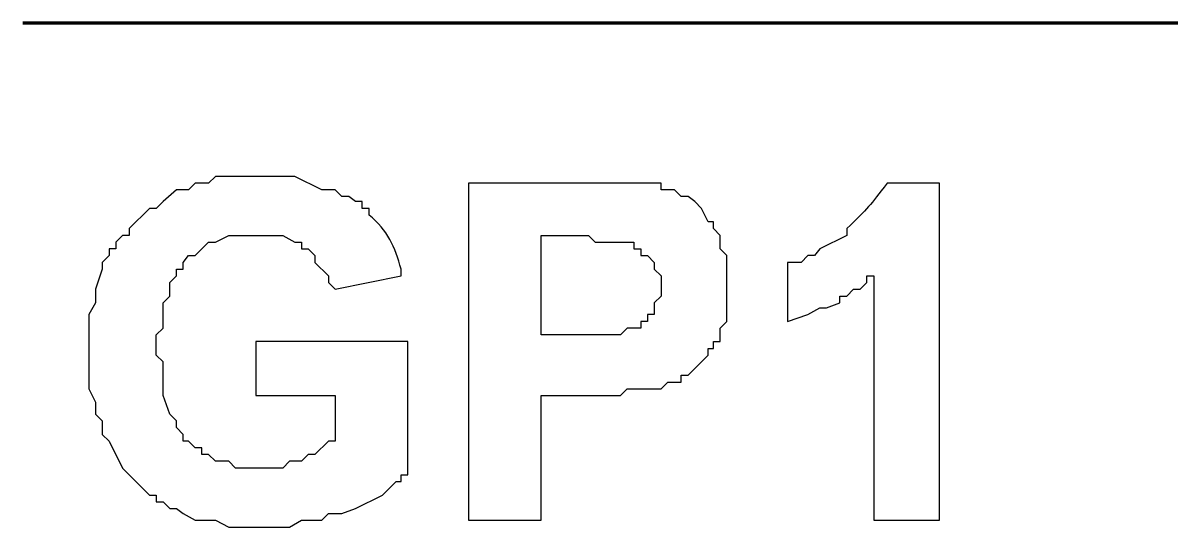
# Model space of a CAD drawing. Header units: millimetres. Extents: x -109 to -14.2, y -107.5 to -24.7.
# Drawn here: x -80.651 to -76.261, y -45.181 to -43.251 of the extents above; entities that cross this region are included whole.
import ezdxf

# ---------------------------------------------------------------- set-up
doc = ezdxf.new("R2010")
doc.units = ezdxf.units.MM
doc.header["$MEASUREMENT"] = 0
doc.layers.add('layer 1', color=7, linetype='Continuous')

msp = doc.modelspace()

# ---------------------------------------------------------------- linework, layer by layer
at = {"layer": 'layer 1', "color": 0, "lineweight": 80}
msp.add_open_spline([(-80.6507, -43.2515), (-80.6507, -43.2515), (-72.0095, -43.2515), (-72.0095, -43.2515)], degree=3, dxfattribs=at)
at = {"layer": 'layer 1', "color": 0}
for points, knots in [([(-79.7601, -44.6777), (-79.7601, -44.6777), (-79.7601, -44.4712), (-79.7601, -44.4712), (-79.7601, -44.4712), (-79.7601, -44.4712), (-79.1793, -44.4712), (-79.1793, -44.4712), (-79.1793, -44.4712), (-79.1793, -44.4712), (-79.1793, -44.981), (-79.1793, -44.981), (-79.1793, -44.981), (-79.1793, -44.981), (-79.2051, -44.981), (-79.2051, -44.981), (-79.2051, -44.981), (-79.2051, -44.981), (-79.2051, -45.0068), (-79.2051, -45.0068), (-79.2051, -45.0068), (-79.2051, -45.0068), (-79.2245, -45.0068), (-79.2245, -45.0068), (-79.2245, -45.0068), (-79.2245, -45.0068), (-79.2761, -45.0584), (-79.2761, -45.0584), (-79.2761, -45.0584), (-79.2761, -45.0584), (-79.3794, -45.1101), (-79.3794, -45.1101), (-79.3794, -45.1101), (-79.3794, -45.1101), (-79.431, -45.1294), (-79.431, -45.1294), (-79.431, -45.1294), (-79.431, -45.1294), (-79.4826, -45.1294), (-79.4826, -45.1294), (-79.4826, -45.1294), (-79.4826, -45.1294), (-79.5084, -45.1552), (-79.5084, -45.1552), (-79.5084, -45.1552), (-79.5084, -45.1552), (-79.5859, -45.1552), (-79.5859, -45.1552), (-79.5859, -45.1552), (-79.5859, -45.1552), (-79.6311, -45.181), (-79.6311, -45.181), (-79.6311, -45.181), (-79.6311, -45.181), (-79.8634, -45.181), (-79.8634, -45.181), (-79.8634, -45.181), (-79.8634, -45.181), (-79.915, -45.1552), (-79.915, -45.1552), (-79.915, -45.1552), (-79.915, -45.1552), (-79.9925, -45.1552), (-79.9925, -45.1552), (-79.9925, -45.1552), (-79.9925, -45.1552), (-80.0376, -45.1294), (-80.0376, -45.1294), (-80.0376, -45.1294), (-80.0376, -45.1294), (-80.0634, -45.1101), (-80.0634, -45.1101), (-80.0634, -45.1101), (-80.0634, -45.1101), (-80.0893, -45.1101), (-80.0893, -45.1101), (-80.0893, -45.1101), (-80.0893, -45.1101), (-80.1151, -45.0842), (-80.1151, -45.0842), (-80.1151, -45.0842), (-80.1151, -45.0842), (-80.1409, -45.0842), (-80.1409, -45.0842), (-80.1409, -45.0842), (-80.1409, -45.0842), (-80.1409, -45.0584), (-80.1409, -45.0584), (-80.1409, -45.0584), (-80.1409, -45.0584), (-80.1667, -45.0584), (-80.1667, -45.0584), (-80.1667, -45.0584), (-80.1667, -45.0584), (-80.27, -44.9552), (-80.27, -44.9552), (-80.27, -44.9552), (-80.27, -44.9552), (-80.3216, -44.8519), (-80.3216, -44.8519), (-80.3216, -44.8519), (-80.3216, -44.8519), (-80.3474, -44.8261), (-80.3474, -44.8261), (-80.3474, -44.8261), (-80.3474, -44.8261), (-80.3474, -44.7745), (-80.3474, -44.7745), (-80.3474, -44.7745), (-80.3474, -44.7745), (-80.3732, -44.7487), (-80.3732, -44.7487), (-80.3732, -44.7487), (-80.3732, -44.7487), (-80.3732, -44.7035), (-80.3732, -44.7035), (-80.3732, -44.7035), (-80.3732, -44.7035), (-80.399, -44.6519), (-80.399, -44.6519), (-80.399, -44.6519), (-80.399, -44.6519), (-80.399, -44.3679), (-80.399, -44.3679), (-80.399, -44.3679), (-80.399, -44.3679), (-80.3732, -44.3227), (-80.3732, -44.3227), (-80.3732, -44.3227), (-80.3732, -44.3227), (-80.3732, -44.2711), (-80.3732, -44.2711), (-80.3732, -44.2711), (-80.3732, -44.2711), (-80.3474, -44.1936), (-80.3474, -44.1936), (-80.3474, -44.1936), (-80.3474, -44.1936), (-80.3474, -44.1679), (-80.3474, -44.1679), (-80.3474, -44.1679), (-80.3474, -44.1679), (-80.3216, -44.142), (-80.3216, -44.142), (-80.3216, -44.142), (-80.3216, -44.142), (-80.3216, -44.1162), (-80.3216, -44.1162), (-80.3216, -44.1162), (-80.3216, -44.1162), (-80.2958, -44.1162), (-80.2958, -44.1162), (-80.2958, -44.1162), (-80.2958, -44.1162), (-80.2958, -44.0904), (-80.2958, -44.0904), (-80.2958, -44.0904), (-80.2958, -44.0904), (-80.27, -44.0646), (-80.27, -44.0646), (-80.27, -44.0646), (-80.27, -44.0646), (-80.2441, -44.0646), (-80.2441, -44.0646), (-80.2441, -44.0646), (-80.2441, -44.0646), (-80.2441, -44.0388), (-80.2441, -44.0388), (-80.2441, -44.0388), (-80.2441, -44.0388), (-80.1667, -43.9613), (-80.1667, -43.9613), (-80.1667, -43.9613), (-80.1667, -43.9613), (-80.1409, -43.9613), (-80.1409, -43.9613), (-80.1409, -43.9613), (-80.1409, -43.9613), (-80.1151, -43.9355), (-80.1151, -43.9355), (-80.1151, -43.9355), (-80.1151, -43.9355), (-80.0634, -43.8903), (-80.0634, -43.8903), (-80.0634, -43.8903), (-80.0634, -43.8903), (-80.0183, -43.8903), (-80.0183, -43.8903), (-80.0183, -43.8903), (-80.0183, -43.8903), (-79.9925, -43.8645), (-79.9925, -43.8645), (-79.9925, -43.8645), (-79.9925, -43.8645), (-79.9408, -43.8645), (-79.9408, -43.8645), (-79.9408, -43.8645), (-79.9408, -43.8645), (-79.915, -43.8387), (-79.915, -43.8387), (-79.915, -43.8387), (-79.915, -43.8387), (-79.6117, -43.8387), (-79.6117, -43.8387), (-79.6117, -43.8387), (-79.6117, -43.8387), (-79.5084, -43.8903), (-79.5084, -43.8903), (-79.5084, -43.8903), (-79.5084, -43.8903), (-79.4568, -43.8903), (-79.4568, -43.8903), (-79.4568, -43.8903), (-79.4568, -43.8903), (-79.431, -43.9162), (-79.431, -43.9162), (-79.431, -43.9162), (-79.431, -43.9162), (-79.4052, -43.9162), (-79.4052, -43.9162), (-79.4052, -43.9162), (-79.4052, -43.9162), (-79.3794, -43.9355), (-79.3794, -43.9355), (-79.3794, -43.9355), (-79.3794, -43.9355), (-79.3536, -43.9355), (-79.3536, -43.9355), (-79.3536, -43.9355), (-79.3536, -43.9355), (-79.3536, -43.9613), (-79.3536, -43.9613), (-79.3536, -43.9613), (-79.3536, -43.9613), (-79.3277, -43.9613), (-79.3277, -43.9613), (-79.3277, -43.9613), (-79.3277, -43.9613), (-79.3277, -43.9871), (-79.3277, -43.9871), (-79.3277, -43.9871), (-79.2564, -44.0444), (-79.2273, -44.109), (-79.2051, -44.1936), (-79.2051, -44.1936), (-79.2051, -44.1936), (-79.2051, -44.2195), (-79.2051, -44.2195), (-79.2051, -44.2195), (-79.2051, -44.2195), (-79.4568, -44.2711), (-79.4568, -44.2711), (-79.4568, -44.2711), (-79.4568, -44.2711), (-79.4826, -44.2453), (-79.4826, -44.2453), (-79.4826, -44.2453), (-79.4826, -44.2453), (-79.4826, -44.2195), (-79.4826, -44.2195), (-79.4826, -44.2195), (-79.4826, -44.2195), (-79.5343, -44.1679), (-79.5343, -44.1679), (-79.5343, -44.1679), (-79.5343, -44.1679), (-79.5343, -44.142), (-79.5343, -44.142), (-79.5343, -44.142), (-79.5343, -44.142), (-79.5601, -44.1162), (-79.5601, -44.1162), (-79.5601, -44.1162), (-79.5601, -44.1162), (-79.5859, -44.1162), (-79.5859, -44.1162), (-79.5859, -44.1162), (-79.5859, -44.1162), (-79.5859, -44.0904), (-79.5859, -44.0904), (-79.5859, -44.0904), (-79.5859, -44.0904), (-79.6117, -44.0904), (-79.6117, -44.0904), (-79.6117, -44.0904), (-79.6117, -44.0904), (-79.6569, -44.0646), (-79.6569, -44.0646), (-79.6569, -44.0646), (-79.7085, -44.0646), (-79.7601, -44.0646), (-79.8118, -44.0646), (-79.8118, -44.0646), (-79.8118, -44.0646), (-79.8634, -44.0646), (-79.8634, -44.0646), (-79.8634, -44.0646), (-79.8634, -44.0646), (-79.915, -44.0904), (-79.915, -44.0904), (-79.915, -44.0904), (-79.915, -44.0904), (-79.9408, -44.0904), (-79.9408, -44.0904), (-79.9408, -44.0904), (-79.9408, -44.0904), (-79.9925, -44.142), (-79.9925, -44.142), (-79.9925, -44.142), (-79.9925, -44.142), (-80.0183, -44.142), (-80.0183, -44.142), (-80.0183, -44.142), (-80.0183, -44.142), (-80.0376, -44.1679), (-80.0376, -44.1679), (-80.0376, -44.1679), (-80.0376, -44.1679), (-80.0376, -44.1936), (-80.0376, -44.1936), (-80.0376, -44.1936), (-80.0376, -44.1936), (-80.0634, -44.1936), (-80.0634, -44.1936), (-80.0634, -44.1936), (-80.0634, -44.1936), (-80.0634, -44.2195), (-80.0634, -44.2195), (-80.0634, -44.2195), (-80.0634, -44.2195), (-80.0893, -44.2453), (-80.0893, -44.2453), (-80.0893, -44.2453), (-80.0893, -44.2453), (-80.0893, -44.2969), (-80.0893, -44.2969), (-80.0893, -44.2969), (-80.0893, -44.2969), (-80.1151, -44.3227), (-80.1151, -44.3227), (-80.1151, -44.3227), (-80.1151, -44.3227), (-80.1151, -44.4195), (-80.1151, -44.4195), (-80.1151, -44.4195), (-80.1151, -44.4195), (-80.1409, -44.4453), (-80.1409, -44.4453), (-80.1409, -44.4453), (-80.1409, -44.4453), (-80.1409, -44.5228), (-80.1409, -44.5228), (-80.1409, -44.5228), (-80.1409, -44.5228), (-80.1151, -44.5486), (-80.1151, -44.5486), (-80.1151, -44.5486), (-80.1151, -44.5486), (-80.1151, -44.6777), (-80.1151, -44.6777), (-80.1151, -44.6777), (-80.1151, -44.6777), (-80.0893, -44.7487), (-80.0893, -44.7487), (-80.0893, -44.7487), (-80.0893, -44.7487), (-80.0634, -44.7745), (-80.0634, -44.7745), (-80.0634, -44.7745), (-80.0634, -44.7745), (-80.0634, -44.8003), (-80.0634, -44.8003), (-80.0634, -44.8003), (-80.0634, -44.8003), (-80.0376, -44.8261), (-80.0376, -44.8261), (-80.0376, -44.8261), (-80.0376, -44.8261), (-80.0376, -44.8519), (-80.0376, -44.8519), (-80.0376, -44.8519), (-80.0376, -44.8519), (-80.0183, -44.8519), (-80.0183, -44.8519), (-80.0183, -44.8519), (-80.0183, -44.8519), (-79.9925, -44.8777), (-79.9925, -44.8777), (-79.9925, -44.8777), (-79.9925, -44.8777), (-79.9666, -44.8777), (-79.9666, -44.8777), (-79.9666, -44.8777), (-79.9666, -44.8777), (-79.9666, -44.9036), (-79.9666, -44.9036), (-79.9666, -44.9036), (-79.9666, -44.9036), (-79.9408, -44.9036), (-79.9408, -44.9036), (-79.9408, -44.9036), (-79.9408, -44.9036), (-79.915, -44.9293), (-79.915, -44.9293), (-79.915, -44.9293), (-79.915, -44.9293), (-79.8634, -44.9293), (-79.8634, -44.9293), (-79.8634, -44.9293), (-79.8634, -44.9293), (-79.8376, -44.9552), (-79.8376, -44.9552), (-79.8376, -44.9552), (-79.8376, -44.9552), (-79.6569, -44.9552), (-79.6569, -44.9552), (-79.6569, -44.9552), (-79.6569, -44.9552), (-79.6311, -44.9293), (-79.6311, -44.9293), (-79.6311, -44.9293), (-79.6311, -44.9293), (-79.5859, -44.9293), (-79.5859, -44.9293), (-79.5859, -44.9293), (-79.5859, -44.9293), (-79.5601, -44.9036), (-79.5601, -44.9036), (-79.5601, -44.9036), (-79.5601, -44.9036), (-79.5343, -44.9036), (-79.5343, -44.9036), (-79.5343, -44.9036), (-79.5343, -44.9036), (-79.4826, -44.8519), (-79.4826, -44.8519), (-79.4826, -44.8519), (-79.4826, -44.8519), (-79.4568, -44.8519), (-79.4568, -44.8519), (-79.4568, -44.8519), (-79.4568, -44.8519), (-79.4568, -44.6777), (-79.4568, -44.6777), (-79.4568, -44.6777), (-79.4568, -44.6777), (-79.7601, -44.6777), (-79.7601, -44.6777)], [0, 0, 0, 0, 0.00885, 0.00885, 0.00885, 0.00885, 0.017699, 0.017699, 0.017699, 0.017699, 0.026549, 0.026549, 0.026549, 0.026549, 0.035398, 0.035398, 0.035398, 0.035398, 0.044248, 0.044248, 0.044248, 0.044248, 0.053097, 0.053097, 0.053097, 0.053097, 0.061947, 0.061947, 0.061947, 0.061947, 0.070796, 0.070796, 0.070796, 0.070796, 0.079646, 0.079646, 0.079646, 0.079646, 0.088496, 0.088496, 0.088496, 0.088496, 0.097345, 0.097345, 0.097345, 0.097345, 0.106195, 0.106195, 0.106195, 0.106195, 0.115044, 0.115044, 0.115044, 0.115044, 0.123894, 0.123894, 0.123894, 0.123894, 0.132743, 0.132743, 0.132743, 0.132743, 0.141593, 0.141593, 0.141593, 0.141593, 0.150442, 0.150442, 0.150442, 0.150442, 0.159292, 0.159292, 0.159292, 0.159292, 0.168142, 0.168142, 0.168142, 0.168142, 0.176991, 0.176991, 0.176991, 0.176991, 0.185841, 0.185841, 0.185841, 0.185841, 0.19469, 0.19469, 0.19469, 0.19469, 0.20354, 0.20354, 0.20354, 0.20354, 0.212389, 0.212389, 0.212389, 0.212389, 0.221239, 0.221239, 0.221239, 0.221239, 0.230088, 0.230088, 0.230088, 0.230089, 0.238938, 0.238938, 0.238938, 0.238938, 0.247788, 0.247788, 0.247788, 0.247788, 0.256637, 0.256637, 0.256637, 0.256637, 0.265487, 0.265487, 0.265487, 0.265487, 0.274336, 0.274336, 0.274336, 0.274336, 0.283186, 0.283186, 0.283186, 0.283186, 0.292035, 0.292035, 0.292035, 0.292035, 0.300885, 0.300885, 0.300885, 0.300885, 0.309735, 0.309735, 0.309735, 0.309735, 0.318584, 0.318584, 0.318584, 0.318584, 0.327434, 0.327434, 0.327434, 0.327434, 0.336283, 0.336283, 0.336283, 0.336283, 0.345133, 0.345133, 0.345133, 0.345133, 0.353982, 0.353982, 0.353982, 0.353982, 0.362832, 0.362832, 0.362832, 0.362832, 0.371681, 0.371681, 0.371681, 0.371681, 0.380531, 0.380531, 0.380531, 0.380531, 0.389381, 0.389381, 0.389381, 0.389381, 0.39823, 0.39823, 0.39823, 0.39823, 0.40708, 0.40708, 0.40708, 0.40708, 0.415929, 0.415929, 0.415929, 0.415929, 0.424779, 0.424779, 0.424779, 0.424779, 0.433628, 0.433628, 0.433628, 0.433628, 0.442478, 0.442478, 0.442478, 0.442478, 0.451327, 0.451327, 0.451327, 0.451327, 0.460177, 0.460177, 0.460177, 0.460177, 0.469027, 0.469027, 0.469027, 0.469027, 0.477876, 0.477876, 0.477876, 0.477876, 0.486726, 0.486726, 0.486726, 0.486726, 0.495575, 0.495575, 0.495575, 0.495575, 0.504425, 0.504425, 0.504425, 0.504425, 0.513274, 0.513274, 0.513274, 0.513274, 0.522124, 0.522124, 0.522124, 0.522124, 0.530973, 0.530973, 0.530973, 0.530973, 0.539823, 0.539823, 0.539823, 0.539823, 0.548673, 0.548673, 0.548673, 0.548673, 0.557522, 0.557522, 0.557522, 0.557522, 0.566372, 0.566372, 0.566372, 0.566372, 0.575221, 0.575221, 0.575221, 0.575221, 0.584071, 0.584071, 0.584071, 0.584071, 0.59292, 0.59292, 0.59292, 0.59292, 0.60177, 0.60177, 0.60177, 0.60177, 0.610619, 0.610619, 0.610619, 0.610619, 0.619469, 0.619469, 0.619469, 0.619469, 0.628319, 0.628319, 0.628319, 0.628319, 0.637168, 0.637168, 0.637168, 0.637168, 0.646018, 0.646018, 0.646018, 0.646018, 0.654867, 0.654867, 0.654867, 0.654867, 0.663717, 0.663717, 0.663717, 0.663717, 0.672566, 0.672566, 0.672566, 0.672566, 0.681416, 0.681416, 0.681416, 0.681416, 0.690265, 0.690265, 0.690265, 0.690265, 0.699115, 0.699115, 0.699115, 0.699115, 0.707965, 0.707965, 0.707965, 0.707965, 0.716814, 0.716814, 0.716814, 0.716814, 0.725664, 0.725664, 0.725664, 0.725664, 0.734513, 0.734513, 0.734513, 0.734513, 0.743363, 0.743363, 0.743363, 0.743363, 0.752212, 0.752212, 0.752212, 0.752212, 0.761062, 0.761062, 0.761062, 0.761062, 0.769912, 0.769912, 0.769912, 0.769912, 0.778761, 0.778761, 0.778761, 0.778761, 0.787611, 0.787611, 0.787611, 0.787611, 0.79646, 0.79646, 0.79646, 0.79646, 0.80531, 0.80531, 0.80531, 0.80531, 0.814159, 0.814159, 0.814159, 0.814159, 0.823009, 0.823009, 0.823009, 0.823009, 0.831858, 0.831858, 0.831858, 0.831858, 0.840708, 0.840708, 0.840708, 0.840708, 0.849558, 0.849558, 0.849558, 0.849558, 0.858407, 0.858407, 0.858407, 0.858407, 0.867257, 0.867257, 0.867257, 0.867257, 0.876106, 0.876106, 0.876106, 0.876106, 0.884956, 0.884956, 0.884956, 0.884956, 0.893805, 0.893805, 0.893805, 0.893805, 0.902655, 0.902655, 0.902655, 0.902655, 0.911504, 0.911504, 0.911504, 0.911504, 0.920354, 0.920354, 0.920354, 0.920354, 0.929204, 0.929204, 0.929204, 0.929204, 0.938053, 0.938053, 0.938053, 0.938053, 0.946903, 0.946903, 0.946903, 0.946903, 0.955752, 0.955752, 0.955752, 0.955752, 0.964602, 0.964602, 0.964602, 0.964602, 0.973451, 0.973451, 0.973451, 0.973451, 0.982301, 0.982301, 0.982301, 0.982301, 1, 1, 1, 1]), ([(-78.947, -45.1552), (-78.947, -45.1552), (-78.947, -43.8645), (-78.947, -43.8645), (-78.947, -43.8645), (-78.947, -43.8645), (-78.5146, -43.8645), (-78.5146, -43.8645), (-78.5146, -43.8645), (-78.4221, -43.8645), (-78.3296, -43.8645), (-78.2371, -43.8645), (-78.2371, -43.8645), (-78.2371, -43.8645), (-78.2113, -43.8645), (-78.2113, -43.8645), (-78.2113, -43.8645), (-78.2113, -43.8645), (-78.2113, -43.8903), (-78.2113, -43.8903), (-78.2113, -43.8903), (-78.2113, -43.8903), (-78.1597, -43.8903), (-78.1597, -43.8903), (-78.1597, -43.8903), (-78.1597, -43.8903), (-78.1339, -43.9162), (-78.1339, -43.9162), (-78.1339, -43.9162), (-78.1339, -43.9162), (-78.108, -43.9162), (-78.108, -43.9162), (-78.108, -43.9162), (-78.108, -43.9162), (-78.0822, -43.9355), (-78.0822, -43.9355), (-78.0822, -43.9355), (-78.0822, -43.9355), (-78.0564, -43.9613), (-78.0564, -43.9613), (-78.0564, -43.9613), (-78.0564, -43.9613), (-78.0306, -44.013), (-78.0306, -44.013), (-78.0306, -44.013), (-78.0306, -44.013), (-78.0112, -44.013), (-78.0112, -44.013), (-78.0112, -44.013), (-78.0112, -44.013), (-78.0112, -44.0388), (-78.0112, -44.0388), (-78.0112, -44.0388), (-78.0112, -44.0388), (-77.9854, -44.0646), (-77.9854, -44.0646), (-77.9854, -44.0646), (-77.9854, -44.0646), (-77.9854, -44.1162), (-77.9854, -44.1162), (-77.9854, -44.1162), (-77.9854, -44.1162), (-77.9596, -44.142), (-77.9596, -44.142), (-77.9596, -44.142), (-77.9596, -44.142), (-77.9596, -44.3937), (-77.9596, -44.3937), (-77.9596, -44.3937), (-77.9596, -44.3937), (-77.9854, -44.4195), (-77.9854, -44.4195), (-77.9854, -44.4195), (-77.9854, -44.4195), (-77.9854, -44.4712), (-77.9854, -44.4712), (-77.9854, -44.4712), (-77.9854, -44.4712), (-78.0112, -44.4712), (-78.0112, -44.4712), (-78.0112, -44.4712), (-78.0112, -44.4712), (-78.0112, -44.497), (-78.0112, -44.497), (-78.0112, -44.497), (-78.0112, -44.497), (-78.0306, -44.497), (-78.0306, -44.497), (-78.0306, -44.497), (-78.0306, -44.497), (-78.0306, -44.5228), (-78.0306, -44.5228), (-78.0306, -44.5228), (-78.0306, -44.5228), (-78.108, -44.6002), (-78.108, -44.6002), (-78.108, -44.6002), (-78.108, -44.6002), (-78.1339, -44.6002), (-78.1339, -44.6002), (-78.1339, -44.6002), (-78.1339, -44.6002), (-78.1339, -44.626), (-78.1339, -44.626), (-78.1339, -44.626), (-78.1339, -44.626), (-78.1855, -44.626), (-78.1855, -44.626), (-78.1855, -44.626), (-78.1855, -44.626), (-78.2113, -44.6519), (-78.2113, -44.6519), (-78.2113, -44.6519), (-78.2113, -44.6519), (-78.3404, -44.6519), (-78.3404, -44.6519), (-78.3404, -44.6519), (-78.3404, -44.6519), (-78.3662, -44.6777), (-78.3662, -44.6777), (-78.3662, -44.6777), (-78.3662, -44.6777), (-78.6695, -44.6777), (-78.6695, -44.6777), (-78.6695, -44.6777), (-78.6695, -44.6777), (-78.6695, -45.1552), (-78.6695, -45.1552), (-78.6695, -45.1552), (-78.6695, -45.1552), (-78.947, -45.1552), (-78.947, -45.1552)], [0, 0, 0, 0, 0.029412, 0.029412, 0.029412, 0.029412, 0.058824, 0.058824, 0.058824, 0.058824, 0.088235, 0.088235, 0.088235, 0.088235, 0.117647, 0.117647, 0.117647, 0.117647, 0.147059, 0.147059, 0.147059, 0.147059, 0.176471, 0.176471, 0.176471, 0.176471, 0.205882, 0.205882, 0.205882, 0.205882, 0.235294, 0.235294, 0.235294, 0.235294, 0.264706, 0.264706, 0.264706, 0.264706, 0.294118, 0.294118, 0.294118, 0.294118, 0.323529, 0.323529, 0.323529, 0.323529, 0.352941, 0.352941, 0.352941, 0.352941, 0.382353, 0.382353, 0.382353, 0.382353, 0.411765, 0.411765, 0.411765, 0.411765, 0.441176, 0.441176, 0.441176, 0.441176, 0.470588, 0.470588, 0.470588, 0.470588, 0.5, 0.5, 0.5, 0.5, 0.529412, 0.529412, 0.529412, 0.529412, 0.558824, 0.558824, 0.558824, 0.558824, 0.588235, 0.588235, 0.588235, 0.588235, 0.617647, 0.617647, 0.617647, 0.617647, 0.647059, 0.647059, 0.647059, 0.647059, 0.676471, 0.676471, 0.676471, 0.676471, 0.705882, 0.705882, 0.705882, 0.705882, 0.735294, 0.735294, 0.735294, 0.735294, 0.764706, 0.764706, 0.764706, 0.764706, 0.794118, 0.794118, 0.794118, 0.794118, 0.823529, 0.823529, 0.823529, 0.823529, 0.852941, 0.852941, 0.852941, 0.852941, 0.882353, 0.882353, 0.882353, 0.882353, 0.911765, 0.911765, 0.911765, 0.911765, 0.941176, 0.941176, 0.941176, 0.941176, 1, 1, 1, 1]), ([(-77.1465, -45.1552), (-77.1465, -45.1552), (-77.3982, -45.1552), (-77.3982, -45.1552), (-77.3982, -45.1552), (-77.3982, -45.1552), (-77.3982, -44.2195), (-77.3982, -44.2195), (-77.3982, -44.2195), (-77.3982, -44.2195), (-77.424, -44.2195), (-77.424, -44.2195), (-77.424, -44.2195), (-77.424, -44.2195), (-77.424, -44.2453), (-77.424, -44.2453), (-77.424, -44.2453), (-77.424, -44.2453), (-77.4498, -44.2711), (-77.4498, -44.2711), (-77.4498, -44.2711), (-77.4498, -44.2711), (-77.4756, -44.2711), (-77.4756, -44.2711), (-77.4756, -44.2711), (-77.4756, -44.2711), (-77.5014, -44.2969), (-77.5014, -44.2969), (-77.5014, -44.2969), (-77.5014, -44.2969), (-77.5272, -44.2969), (-77.5272, -44.2969), (-77.5272, -44.2969), (-77.5272, -44.2969), (-77.5272, -44.3227), (-77.5272, -44.3227), (-77.5272, -44.3227), (-77.5272, -44.3227), (-77.5789, -44.3421), (-77.5789, -44.3421), (-77.5789, -44.3421), (-77.5789, -44.3421), (-77.6047, -44.3421), (-77.6047, -44.3421), (-77.6047, -44.3421), (-77.6047, -44.3421), (-77.6498, -44.3679), (-77.6498, -44.3679), (-77.6498, -44.3679), (-77.6498, -44.3679), (-77.7273, -44.3937), (-77.7273, -44.3937), (-77.7273, -44.3937), (-77.7273, -44.3937), (-77.7273, -44.1679), (-77.7273, -44.1679), (-77.7273, -44.1679), (-77.7273, -44.1679), (-77.6757, -44.1679), (-77.6757, -44.1679), (-77.6757, -44.1679), (-77.6757, -44.1679), (-77.6498, -44.142), (-77.6498, -44.142), (-77.6498, -44.142), (-77.6498, -44.142), (-77.624, -44.142), (-77.624, -44.142), (-77.624, -44.142), (-77.624, -44.142), (-77.6047, -44.1162), (-77.6047, -44.1162), (-77.6047, -44.1162), (-77.6047, -44.1162), (-77.5014, -44.0646), (-77.5014, -44.0646), (-77.5014, -44.0646), (-77.5014, -44.0646), (-77.5014, -44.0388), (-77.5014, -44.0388), (-77.5014, -44.0388), (-77.4191, -43.9608), (-77.4137, -43.9506), (-77.3465, -43.8645), (-77.3465, -43.8645), (-77.3465, -43.8645), (-77.1465, -43.8645), (-77.1465, -43.8645), (-77.1465, -43.8645), (-77.1465, -43.8645), (-77.1465, -45.1552), (-77.1465, -45.1552)], [0, 0, 0, 0, 0.041667, 0.041667, 0.041667, 0.041667, 0.083333, 0.083333, 0.083333, 0.083333, 0.125, 0.125, 0.125, 0.125, 0.166667, 0.166667, 0.166667, 0.166667, 0.208333, 0.208333, 0.208333, 0.208333, 0.25, 0.25, 0.25, 0.25, 0.291667, 0.291667, 0.291667, 0.291667, 0.333333, 0.333333, 0.333333, 0.333333, 0.375, 0.375, 0.375, 0.375, 0.416667, 0.416667, 0.416667, 0.416667, 0.458333, 0.458333, 0.458333, 0.458333, 0.5, 0.5, 0.5, 0.5, 0.541667, 0.541667, 0.541667, 0.541667, 0.583333, 0.583333, 0.583333, 0.583333, 0.625, 0.625, 0.625, 0.625, 0.666667, 0.666667, 0.666667, 0.666667, 0.708333, 0.708333, 0.708333, 0.708333, 0.75, 0.75, 0.75, 0.75, 0.791667, 0.791667, 0.791667, 0.791667, 0.833333, 0.833333, 0.833333, 0.833333, 0.875, 0.875, 0.875, 0.875, 0.916667, 0.916667, 0.916667, 0.916667, 1, 1, 1, 1]), ([(-78.6695, -44.0646), (-78.6695, -44.0646), (-78.6695, -44.4453), (-78.6695, -44.4453), (-78.6695, -44.4453), (-78.6695, -44.4453), (-78.3662, -44.4453), (-78.3662, -44.4453), (-78.3662, -44.4453), (-78.3662, -44.4453), (-78.3404, -44.4195), (-78.3404, -44.4195), (-78.3404, -44.4195), (-78.3404, -44.4195), (-78.2887, -44.4195), (-78.2887, -44.4195), (-78.2887, -44.4195), (-78.2887, -44.4195), (-78.2887, -44.3937), (-78.2887, -44.3937), (-78.2887, -44.3937), (-78.2887, -44.3937), (-78.2629, -44.3937), (-78.2629, -44.3937), (-78.2629, -44.3937), (-78.2629, -44.3937), (-78.2629, -44.3679), (-78.2629, -44.3679), (-78.2629, -44.3679), (-78.2629, -44.3679), (-78.2371, -44.3679), (-78.2371, -44.3679), (-78.2371, -44.3679), (-78.2371, -44.3679), (-78.2371, -44.3227), (-78.2371, -44.3227), (-78.2371, -44.3227), (-78.2371, -44.3227), (-78.2113, -44.2969), (-78.2113, -44.2969), (-78.2113, -44.2969), (-78.2113, -44.2969), (-78.2113, -44.2195), (-78.2113, -44.2195), (-78.2113, -44.2195), (-78.2113, -44.2195), (-78.2371, -44.1936), (-78.2371, -44.1936), (-78.2371, -44.1936), (-78.2371, -44.1936), (-78.2371, -44.1679), (-78.2371, -44.1679), (-78.2371, -44.1679), (-78.2371, -44.1679), (-78.2629, -44.142), (-78.2629, -44.142), (-78.2629, -44.142), (-78.2629, -44.142), (-78.2887, -44.142), (-78.2887, -44.142), (-78.2887, -44.142), (-78.2887, -44.142), (-78.2887, -44.1162), (-78.2887, -44.1162), (-78.2887, -44.1162), (-78.2887, -44.1162), (-78.3146, -44.1162), (-78.3146, -44.1162), (-78.3146, -44.1162), (-78.3146, -44.1162), (-78.3146, -44.0904), (-78.3146, -44.0904), (-78.3146, -44.0904), (-78.3146, -44.0904), (-78.463, -44.0904), (-78.463, -44.0904), (-78.463, -44.0904), (-78.463, -44.0904), (-78.4888, -44.0646), (-78.4888, -44.0646), (-78.4888, -44.0646), (-78.4888, -44.0646), (-78.5404, -44.0646), (-78.5404, -44.0646), (-78.5404, -44.0646), (-78.5404, -44.0646), (-78.6695, -44.0646), (-78.6695, -44.0646)], [0, 0, 0, 0, 0.043478, 0.043478, 0.043478, 0.043478, 0.086957, 0.086957, 0.086957, 0.086957, 0.130435, 0.130435, 0.130435, 0.130435, 0.173913, 0.173913, 0.173913, 0.173913, 0.217391, 0.217391, 0.217391, 0.217391, 0.26087, 0.26087, 0.26087, 0.26087, 0.304348, 0.304348, 0.304348, 0.304348, 0.347826, 0.347826, 0.347826, 0.347826, 0.391304, 0.391304, 0.391304, 0.391304, 0.434783, 0.434783, 0.434783, 0.434783, 0.478261, 0.478261, 0.478261, 0.478261, 0.521739, 0.521739, 0.521739, 0.521739, 0.565217, 0.565217, 0.565217, 0.565217, 0.608696, 0.608696, 0.608696, 0.608696, 0.652174, 0.652174, 0.652174, 0.652174, 0.695652, 0.695652, 0.695652, 0.695652, 0.73913, 0.73913, 0.73913, 0.73913, 0.782609, 0.782609, 0.782609, 0.782609, 0.826087, 0.826087, 0.826087, 0.826087, 0.869565, 0.869565, 0.869565, 0.869565, 0.913043, 0.913043, 0.913043, 0.913043, 1, 1, 1, 1])]:
    msp.add_open_spline(points, degree=3, knots=knots, dxfattribs=at)

doc.saveas('drawing.dxf')
